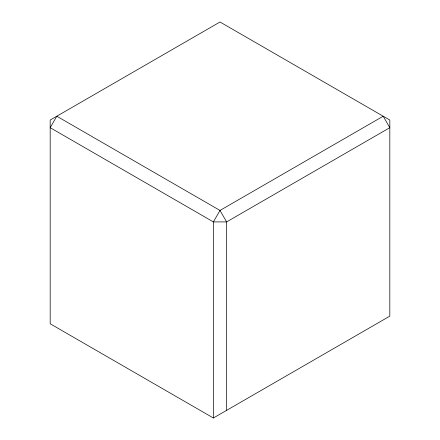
<?xml version="1.0" encoding="UTF-8"?>
<svg xmlns="http://www.w3.org/2000/svg" width="440" height="440" viewBox="0 0 440 440"><rect width="100%" height="100%" fill="white"/><g stroke="black" fill="none" stroke-linecap="round" stroke-linejoin="round"><path stroke-width="0.66" d="M213.384 418L389.818 316.135L389.818 120.043L220 22L50.182 120.043L50.182 323.774L213.384 418L213.384 221.909L220 210.447L383.202 116.226L389.818 127.683L226.617 221.909L213.384 221.909L50.182 127.683L56.799 116.226L220 210.447L226.617 221.909L226.617 410.361"/></g></svg>
